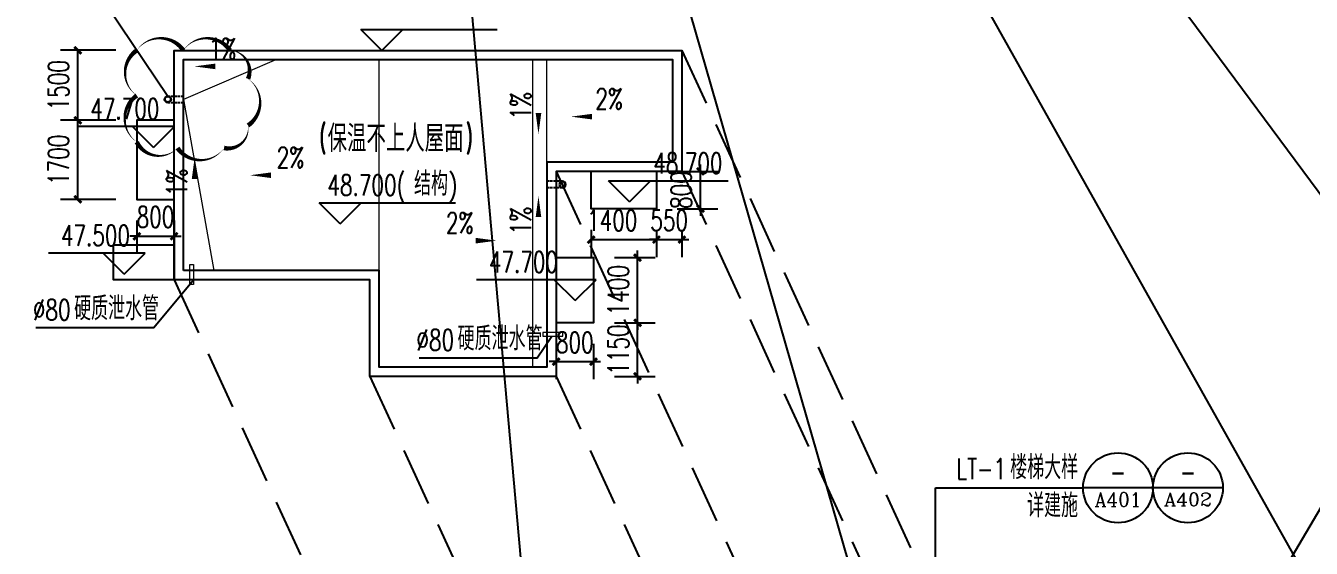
# Model space of a CAD drawing. Extents: x 1738711 to 2346805, y 1189731 to 2516152.
# Drawn here: x 1931595 to 1959184, y 2215257 to 2226476 of the extents above; entities that cross this region are included whole.
import ezdxf
from ezdxf.enums import TextEntityAlignment as Align

# ---------------------------------------------------------------- set-up
doc = ezdxf.new("R2010")
doc.units = 0
doc.header["$LTSCALE"] = 1000
doc.header["$MEASUREMENT"] = 0
doc.linetypes.add('DASH', pattern=[0.35, 0.25, -0.1])
doc.linetypes.add('复件 140224通州运河二期售楼部条件图_t3$0$X-ME SHAFT SH$0$X-B2$0$WATER_LINE', pattern=[0])
for name, color, linetype in [('AR-TEXT', 7, 'Continuous'), ('DIM_ELEV', 3, 'Continuous'), ('DIM_IDEN', 3, 'Continuous'), ('DIM_SYMB', 3, 'Continuous'), ('PUB_DIM', 3, 'Continuous'), ('PUB_TEXT', 7, 'Continuous'), ('WALL', 40, 'Continuous'), ('YS', 6, 'Continuous'), ('修改位置', 6, 'Continuous'), ('看线', 8, 'Continuous')]:
    doc.layers.add(name, color=color, linetype=linetype)
doc.layers.add('屋面水线', color=6, linetype='Continuous', lineweight=15)
doc.styles.add('_TCH_DIM', font='SIMPLEX', dxfattribs={"bigfont": 'GBCBIG'})
doc.styles.add('_TCH_DIM_T3', font='SIMPLEX', dxfattribs={"width": 0.705882, "bigfont": 'GBCBIG'})
doc.styles.add('_TCH_LABEL', font='COMPLEX', dxfattribs={"bigfont": 'GBCBIG'})
doc.styles.get("Standard").update_dxf_attribs({"font": 'gbenor.shx', "bigfont": 'gbcbig.shx'})
doc.dimstyles.new('_TCH_ARCH&&150', dxfattribs={"dimtxt": 446.25, "dimasz": 150, "dimexe": 375, "dimexo": 450, "dimgap": 189.375, "dimtad": 1, "dimdec": 0, "dimzin": 0, "dimdsep": 46, "dimtxsty": '_TCH_DIM_T3', "dimblk": 'ARCHTICK', "dimcen": 0.09, "dimclrt": 7, "dimazin": 2, "dimtfac": 1, "dimtdec": 0, "dimtix": 1, "dimtmove": 2, "dimatfit": 3, "dimfxl": 1, "dimtolj": 1, "dimtzin": 0, "dimarcsym": 0})

# ---------------------------------------------------------------- blocks, each defined once
blk = doc.blocks.new('A$C68B42598')
at = {"layer": 'YS'}
for radius in [70, 60]:
    blk.add_circle((70, 70), radius, dxfattribs=at)
blk = doc.blocks.new('_ArchTick')
at = {"color": 0, "linetype": 'ByBlock', "const_width": 0.4}
blk.add_lwpolyline([(-0.5, -0.5), (0.5, 0.5)], dxfattribs=at)
blk = doc.blocks.new('*D1975')
at = {"layer": 'Defpoints', "color": 0, "transparency": 16777216}
for p in [(1942979, 2220097), (1943779, 2220097), (1943779, 2219265)]:
    blk.add_point(p, dxfattribs=at)
at = {"layer": 'PUB_DIM', "color": 0, "lineweight": -2, "transparency": 16777216}
for p, q in [((1942979, 2219647), (1942979, 2218890)), ((1943779, 2219647), (1943779, 2218890)), ((1942979, 2219265), (1942829, 2219265)), ((1942979, 2219265), (1943779, 2219265)), ((1943779, 2219265), (1943929, 2219265))]:
    blk.add_line(p, q, dxfattribs=at)
at = {"layer": 'PUB_DIM', "color": 0, "lineweight": -2, "transparency": 16777216, "xscale": 150, "yscale": 150, "zscale": 150}
blk.add_blockref('_ArchTick', (1942979, 2219265), dxfattribs=at)
at = {"layer": 'PUB_DIM', "color": 0, "lineweight": -2, "transparency": 16777216, "xscale": 150, "yscale": 150, "zscale": 150, "rotation": 180}
blk.add_blockref('_ArchTick', (1943779, 2219265), dxfattribs=at)
at = {"layer": 'PUB_DIM', "color": 7, "transparency": 16777216, "insert": (1943379, 2219677), "char_height": 446.2, "attachment_point": 5, "style": '_TCH_DIM_T3'}
blk.add_mtext('\\A1;800', dxfattribs=at)
blk = doc.blocks.new('*D1976')
at = {"layer": 'Defpoints', "color": 0, "transparency": 16777216}
for p in [(1943779, 2220097), (1944725, 2220097), (1943779, 2218947)]:
    blk.add_point(p, dxfattribs=at)
at = {"layer": 'PUB_DIM', "color": 0, "lineweight": -2, "transparency": 16777216}
for p, q in [((1944725, 2220097), (1944725, 2220247)), ((1944229, 2220097), (1945100, 2220097)), ((1944725, 2218947), (1944725, 2220097)), ((1944229, 2218947), (1945100, 2218947)), ((1944725, 2218947), (1944725, 2218797))]:
    blk.add_line(p, q, dxfattribs=at)
at = {"layer": 'PUB_DIM', "color": 0, "lineweight": -2, "transparency": 16777216, "xscale": 150, "yscale": 150, "zscale": 150}
for p, rotation in [((1944725, 2220097), 270), ((1944725, 2218947), 90)]:
    blk.add_blockref('_ArchTick', p, dxfattribs=dict(at, rotation=rotation))
at = {"layer": 'PUB_DIM', "color": 7, "transparency": 16777216, "insert": (1944313, 2219522), "char_height": 446.2, "attachment_point": 5, "rotation": 90, "style": '_TCH_DIM_T3'}
blk.add_mtext('\\A1;1150', dxfattribs=at)
blk = doc.blocks.new('*D1977')
at = {"layer": 'Defpoints', "color": 0, "transparency": 16777216}
for p in [(1943779, 2221497), (1944725, 2221497), (1943779, 2220097)]:
    blk.add_point(p, dxfattribs=at)
at = {"layer": 'PUB_DIM', "color": 0, "lineweight": -2, "transparency": 16777216}
for p, q in [((1944725, 2221497), (1944725, 2221647)), ((1944229, 2221497), (1945100, 2221497)), ((1944725, 2220097), (1944725, 2221497)), ((1944229, 2220097), (1945100, 2220097)), ((1944725, 2220097), (1944725, 2219947))]:
    blk.add_line(p, q, dxfattribs=at)
at = {"layer": 'PUB_DIM', "color": 0, "lineweight": -2, "transparency": 16777216, "xscale": 150, "yscale": 150, "zscale": 150}
for p, rotation in [((1944725, 2221497), 270), ((1944725, 2220097), 90)]:
    blk.add_blockref('_ArchTick', p, dxfattribs=dict(at, rotation=rotation))
at = {"layer": 'PUB_DIM', "color": 7, "transparency": 16777216, "insert": (1944313, 2220797), "char_height": 446.2, "attachment_point": 5, "rotation": 90, "style": '_TCH_DIM_T3'}
blk.add_mtext('\\A1;1400', dxfattribs=at)
blk = doc.blocks.new('*D1978')
at = {"layer": 'Defpoints', "color": 0, "transparency": 16777216}
for p in [(1945129, 2223347), (1946075, 2223347), (1945129, 2222547)]:
    blk.add_point(p, dxfattribs=at)
at = {"layer": 'PUB_DIM', "color": 0, "lineweight": -2, "transparency": 16777216}
for p, q in [((1946075, 2223347), (1946075, 2223497)), ((1945579, 2223347), (1946450, 2223347)), ((1946075, 2222547), (1946075, 2223347)), ((1945579, 2222547), (1946450, 2222547)), ((1946075, 2222547), (1946075, 2222397))]:
    blk.add_line(p, q, dxfattribs=at)
at = {"layer": 'PUB_DIM', "color": 0, "lineweight": -2, "transparency": 16777216, "xscale": 150, "yscale": 150, "zscale": 150}
for p, rotation in [((1946075, 2223347), 270), ((1946075, 2222547), 90)]:
    blk.add_blockref('_ArchTick', p, dxfattribs=dict(at, rotation=rotation))
at = {"layer": 'PUB_DIM', "color": 7, "transparency": 16777216, "insert": (1945662, 2222947), "char_height": 446.2, "attachment_point": 5, "rotation": 90, "style": '_TCH_DIM_T3'}
blk.add_mtext('\\A1;800', dxfattribs=at)
blk = doc.blocks.new('*D1979')
at = {"layer": 'Defpoints', "color": 0, "transparency": 16777216}
for p in [(1943729, 2222547), (1945129, 2222547), (1945129, 2221883)]:
    blk.add_point(p, dxfattribs=at)
at = {"layer": 'PUB_DIM', "color": 0, "lineweight": -2, "transparency": 16777216}
for p, q in [((1943729, 2222097), (1943729, 2221508)), ((1945129, 2222097), (1945129, 2221508)), ((1943729, 2221883), (1945129, 2221883))]:
    blk.add_line(p, q, dxfattribs=at)
at = {"layer": 'PUB_DIM', "color": 0, "lineweight": -2, "transparency": 16777216, "xscale": 150, "yscale": 150, "zscale": 150, "rotation": 180}
blk.add_blockref('_ArchTick', (1943729, 2221883), dxfattribs=at)
at = {"layer": 'PUB_DIM', "color": 0, "lineweight": -2, "transparency": 16777216, "xscale": 150, "yscale": 150, "zscale": 150}
blk.add_blockref('_ArchTick', (1945129, 2221883), dxfattribs=at)
at = {"layer": 'PUB_DIM', "color": 7, "transparency": 16777216, "insert": (1944182, 2222295), "char_height": 446.2, "attachment_point": 5, "style": '_TCH_DIM_T3'}
blk.add_mtext('\\A1;1400', dxfattribs=at)
blk = doc.blocks.new('*D1980')
at = {"layer": 'Defpoints', "color": 0, "transparency": 16777216}
for p in [(1945129, 2222547), (1945679, 2222547), (1945679, 2221883)]:
    blk.add_point(p, dxfattribs=at)
at = {"layer": 'PUB_DIM', "color": 0, "lineweight": -2, "transparency": 16777216}
for p, q in [((1945129, 2222097), (1945129, 2221508)), ((1945679, 2222097), (1945679, 2221508)), ((1945129, 2221883), (1944979, 2221883)), ((1945129, 2221883), (1945679, 2221883)), ((1945679, 2221883), (1945829, 2221883))]:
    blk.add_line(p, q, dxfattribs=at)
at = {"layer": 'PUB_DIM', "color": 0, "lineweight": -2, "transparency": 16777216, "xscale": 150, "yscale": 150, "zscale": 150}
blk.add_blockref('_ArchTick', (1945129, 2221883), dxfattribs=at)
at = {"layer": 'PUB_DIM', "color": 0, "lineweight": -2, "transparency": 16777216, "xscale": 150, "yscale": 150, "zscale": 150, "rotation": 180}
blk.add_blockref('_ArchTick', (1945679, 2221883), dxfattribs=at)
at = {"layer": 'PUB_DIM', "color": 7, "transparency": 16777216, "insert": (1945404, 2222295), "char_height": 446.2, "attachment_point": 5, "style": '_TCH_DIM_T3'}
blk.add_mtext('\\A1;550', dxfattribs=at)
blk = doc.blocks.new('*D1981')
at = {"layer": 'Defpoints', "color": 0, "transparency": 16777216}
for p in [(1933979, 2222747), (1934779, 2222747), (1934779, 2221956)]:
    blk.add_point(p, dxfattribs=at)
at = {"layer": 'PUB_DIM', "color": 0, "lineweight": -2, "transparency": 16777216}
for p, q in [((1933979, 2222297), (1933979, 2221581)), ((1934779, 2222297), (1934779, 2221581)), ((1933979, 2221956), (1933829, 2221956)), ((1933979, 2221956), (1934779, 2221956)), ((1934779, 2221956), (1934929, 2221956))]:
    blk.add_line(p, q, dxfattribs=at)
at = {"layer": 'PUB_DIM', "color": 0, "lineweight": -2, "transparency": 16777216, "xscale": 150, "yscale": 150, "zscale": 150}
blk.add_blockref('_ArchTick', (1933979, 2221956), dxfattribs=at)
at = {"layer": 'PUB_DIM', "color": 0, "lineweight": -2, "transparency": 16777216, "xscale": 150, "yscale": 150, "zscale": 150, "rotation": 180}
blk.add_blockref('_ArchTick', (1934779, 2221956), dxfattribs=at)
at = {"layer": 'PUB_DIM', "color": 7, "transparency": 16777216, "insert": (1934379, 2222368), "char_height": 446.2, "attachment_point": 5, "style": '_TCH_DIM_T3'}
blk.add_mtext('\\A1;800', dxfattribs=at)
blk = doc.blocks.new('*D1982')
at = {"layer": 'Defpoints', "color": 0, "transparency": 16777216}
for p in [(1932713, 2224447), (1933979, 2224447), (1933979, 2222747)]:
    blk.add_point(p, dxfattribs=at)
at = {"layer": 'PUB_DIM', "color": 0, "lineweight": -2, "transparency": 16777216}
for p, q in [((1933529, 2224447), (1932338, 2224447)), ((1932713, 2222747), (1932713, 2224447)), ((1933529, 2222747), (1932338, 2222747))]:
    blk.add_line(p, q, dxfattribs=at)
at = {"layer": 'PUB_DIM', "color": 0, "lineweight": -2, "transparency": 16777216, "xscale": 150, "yscale": 150, "zscale": 150}
for p, rotation in [((1932713, 2224447), 90), ((1932713, 2222747), 270)]:
    blk.add_blockref('_ArchTick', p, dxfattribs=dict(at, rotation=rotation))
at = {"layer": 'PUB_DIM', "color": 7, "transparency": 16777216, "insert": (1932300, 2223597), "char_height": 446.2, "attachment_point": 5, "rotation": 90, "style": '_TCH_DIM_T3'}
blk.add_mtext('\\A1;1700', dxfattribs=at)
blk = doc.blocks.new('*D1983')
at = {"layer": 'Defpoints', "color": 0, "transparency": 16777216}
for p in [(1932713, 2225947), (1933979, 2225947), (1933979, 2224447)]:
    blk.add_point(p, dxfattribs=at)
at = {"layer": 'PUB_DIM', "color": 0, "lineweight": -2, "transparency": 16777216}
for p, q in [((1933529, 2225947), (1932338, 2225947)), ((1932713, 2224447), (1932713, 2225947)), ((1933529, 2224447), (1932338, 2224447))]:
    blk.add_line(p, q, dxfattribs=at)
at = {"layer": 'PUB_DIM', "color": 0, "lineweight": -2, "transparency": 16777216, "xscale": 150, "yscale": 150, "zscale": 150}
for p, rotation in [((1932713, 2225947), 90), ((1932713, 2224447), 270)]:
    blk.add_blockref('_ArchTick', p, dxfattribs=dict(at, rotation=rotation))
at = {"layer": 'PUB_DIM', "color": 7, "transparency": 16777216, "insert": (1932300, 2225197), "char_height": 446.2, "attachment_point": 5, "rotation": 90, "style": '_TCH_DIM_T3'}
blk.add_mtext('\\A1;1500', dxfattribs=at)

msp = doc.modelspace()

# ---------------------------------------------------------------- linework, layer by layer
at = {"layer": 'DIM_ELEV'}
for p, q in [((1939237.9, 2225946.9), (1938787.9, 2226396.9)), ((1938787.9, 2226396.9), (1941709.3, 2226396.9)), ((1939237.9, 2225946.9), (1939687.9, 2226396.9)), ((1934788.8, 2224310.1), (1932712.7, 2224310.1)), ((1934338.8, 2223860.1), (1933888.8, 2224310.1)), ((1934338.8, 2223860.1), (1934788.8, 2224310.1)), ((1944549.8, 2222694.7), (1944099.8, 2223144.7)), ((1944099.8, 2223144.7), (1946668.5, 2223144.7)), ((1944549.8, 2222694.7), (1944999.8, 2223144.7)), ((1938344.8, 2222221.9), (1937894.8, 2222671.9)), ((1937894.8, 2222671.9), (1940816.1, 2222671.9)), ((1938344.8, 2222221.9), (1938794.8, 2222671.9)), ((1934157.8, 2221592.3), (1932081.7, 2221592.3)), ((1933707.8, 2221142.3), (1933257.8, 2221592.3)), ((1933707.8, 2221142.3), (1934157.8, 2221592.3)), ((1943835.3, 2221023.5), (1941266.6, 2221023.5)), ((1943385.3, 2220573.5), (1942935.3, 2221023.5)), ((1943385.3, 2220573.5), (1943835.3, 2221023.5))]:
    msp.add_line(p, q, dxfattribs=at)
at = {"layer": 'DIM_IDEN'}
for p, q in [((1951119, 2216555.3), (1954287.4, 2216555.3)), ((1951119, 2204378.7), (1951119, 2216555.3)), ((1955787.4, 2216555.3), (1954287.4, 2216555.3)), ((1957287.4, 2216555.3), (1955787.4, 2216555.3))]:
    msp.add_line(p, q, dxfattribs=at)
for centre in [(1955037.4, 2216555.3), (1956537.4, 2216555.3)]:
    msp.add_circle(centre, 750, dxfattribs=at)
at = {"layer": 'DIM_SYMB'}
for points in [[(1936346.7, 2225602.1, 0, 0, 0), (1935214.1, 2225602.1, 0, 120, 0), (1935664.1, 2225602.1, 0, 0, 0)], [(1942599.1, 2225282.4, 0, 0, 0), (1942599.1, 2224149.9, 0, 120, 0), (1942599.1, 2224599.9, 0, 0, 0)], [(1944908.8, 2224523.4, 0, 0, 0), (1943297.6, 2224523.4, 0, 120, 0), (1943747.6, 2224523.4, 0, 0, 0)], [(1935219, 2222504.3, 0, 0, 0), (1935219, 2223636.8, 0, 120, 0), (1935219, 2223186.8, 0, 0, 0)], [(1938121.2, 2223265.6, 0, 0, 0), (1936409.8, 2223265.6, 0, 120, 0), (1936859.8, 2223265.6, 0, 0, 0)], [(1942599.1, 2221683.2, 0, 0, 0), (1942599.1, 2222815.8, 0, 120, 0), (1942599.1, 2222365.8, 0, 0, 0)], [(1940091.7, 2221861.1, 0, 0, 0), (1941702.9, 2221861.1, 0, 120, 0), (1941252.9, 2221861.1, 0, 0, 0)]]:
    msp.add_lwpolyline(points, format="xyseb", dxfattribs=at)
for points in [[(1931809.6, 2219995.5), (1934341.4, 2219995.5), (1935196.7, 2221021.9)], [(1940040.4, 2219348.8), (1942572.2, 2219348.8), (1942883.8, 2219808.9)]]:
    msp.add_lwpolyline(points, dxfattribs=at)
at = {"layer": 'WALL', "linetype": '复件 140224通州运河二期售楼部条件图_t3$0$X-ME SHAFT SH$0$X-B2$0$WATER_LINE'}
for points in [[(1934778.7, 2221021.9), (1934778.7, 2225946.9), (1945678.7, 2225946.9), (1945678.7, 2223346.9), (1942978.7, 2223346.9), (1942978.7, 2218946.9), (1938978.7, 2218946.9), (1938978.7, 2221021.9)], [(1934978.7, 2221221.9), (1934978.7, 2225746.9), (1945478.7, 2225746.9), (1945478.7, 2223546.9), (1942778.7, 2223546.9), (1942778.7, 2219146.9), (1939178.7, 2219146.9), (1939178.7, 2221221.9)], [(1933478.7, 2221771.9), (1934778.7, 2221771.9), (1934778.7, 2221021.9), (1933478.7, 2221021.9)]]:
    msp.add_lwpolyline(points, close=True, dxfattribs=at)
for points in [[(1934778.7, 2224446.9), (1933978.7, 2224446.9), (1933978.7, 2222746.9), (1934778.7, 2222746.9)], [(1945128.7, 2223346.9), (1945128.7, 2222546.9), (1943728.7, 2222546.9), (1943728.7, 2223346.9)], [(1942978.7, 2221496.9), (1943778.7, 2221496.9), (1943778.7, 2220096.9), (1942978.7, 2220096.9)]]:
    msp.add_lwpolyline(points, dxfattribs=at)
at = {"layer": '修改位置', "ltscale": 0.5}
for q in [(1965584.6, 2203032.4), (1974241.9, 2202782.2)]:
    msp.add_line((1939067.3, 2250297.6), q, dxfattribs=at)
for points in [[(1850065.1, 2271529.1), (1903315.8, 2271529.1), (1934646.6, 2224964.5)], [(1859505.6, 2250297.6), (1939067.3, 2250297.6), (1952642.1, 2203182.2)], [(1939067.3, 2250297.6), (1943113.8, 2204963.8)], [(2019619.9, 2250297.6), (1979503.6, 2250297.6), (1953784.6, 2206619.4)]]:
    msp.add_lwpolyline(points, dxfattribs=at)
msp.add_lwpolyline([(1933978.7, 2225946.9, 0, 100, -0.5205671), (1934978.7, 2225946.9, 0, 100, -0.5205671), (1935978.7, 2225946.9, 0, 100, -0.5205671), (1936366.5, 2225334.7, 0, 100, -0.5205671), (1936366.5, 2224334.7, 0, 100, -0.5205671), (1935851.2, 2223850, 0, 100, -0.5205671), (1934851.2, 2223850, 0, 100, -0.5205671), (1933978.7, 2223977.5, 0, 100, -0.5205671), (1933978.7, 2224977.5, 0, 100, -0.5205671)], format="xyseb", close=True, dxfattribs=at)
at = {"layer": '屋面水线'}
for p, q in [((1939178.7, 2221221.9), (1939178.7, 2225746.9)), ((1942478.7, 2219146.9), (1942478.7, 2225746.9)), ((1942778.7, 2223546.9), (1942778.7, 2225746.9))]:
    msp.add_line(p, q, dxfattribs=at)
msp.add_lwpolyline([(1936976.9, 2225746.9), (1934978.7, 2224894.5), (1935630.7, 2221221.9)], dxfattribs=at)
for points in [[(1935118.2, 2220919.4), (1935118.2, 2221350), (1935196.7, 2221350), (1935196.7, 2220919.4)], [(1943123.2, 2219887.5), (1942692.6, 2219887.5), (1942692.6, 2219808.9), (1943123.2, 2219808.9)]]:
    msp.add_lwpolyline(points, close=True, dxfattribs=at)
at = {"layer": '看线', "linetype": 'DASH', "ltscale": 5}
for p, q in [((1945678.7, 2225946.9), (1955084.6, 2205459.1)), ((1942978.7, 2223346.9), (1952384.6, 2202859.1)), ((1945678.7, 2223346.9), (1955084.6, 2202859.1)), ((1934778.7, 2221021.9), (1944184.6, 2200534.1)), ((1938978.7, 2218946.9), (1948384.6, 2198459.1)), ((1942978.7, 2218946.9), (1952384.6, 2198459.1))]:
    msp.add_line(p, q, dxfattribs=at)
at = {"layer": '看线', "linetype": 'DASH', "ltscale": 0.2}
for p, q in [((1934644.5, 2224964.5), (1934978.7, 2224964.5)), ((1934644.5, 2224824.5), (1934978.7, 2224824.5)), ((1943113, 2223135.9), (1942778.7, 2223135.9)), ((1943113, 2222995.9), (1942778.7, 2222995.9))]:
    msp.add_line(p, q, dxfattribs=at)

# ---------------------------------------------------------------- block references
at = {"layer": 'YS'}
msp.add_blockref('A$C68B42598', (1934574.5, 2224824.5), dxfattribs=at)
at = {"layer": 'YS', "xscale": -1}
msp.add_blockref('A$C68B42598', (1943182.9, 2222995.9), dxfattribs=at)

# ---------------------------------------------------------------- texts
at = {"layer": 'AR-TEXT'}
for s, height, p in [('(', 600, (1937874.5, 2223763.7)), ('保温不上人屋面', 578.72, (1938074.5, 2223763.7)), (')', 600, (1941023.4, 2223763.7))]:
    msp.add_text(s, height=height, dxfattribs=at).set_placement(p)
at = {"layer": 'PUB_TEXT', "color": 7, "style": '_TCH_DIM', "width": 0.705882}
for s, height, p in [('1%%%', 446.25, (1935525.4, 2225759.6)), ('2%%%', 446.25, (1943818.2, 2224680.9)), ('47.700', 446.25, (1932979.7, 2224467.6)), ('2%%%', 446.25, (1936980.5, 2223423.1)), ('48.700', 446.25, (1945063.5, 2223302.2)), ('48.700(', 446.25, (1938068.9, 2222829.4)), (')', 446.2, (1940666.1, 2222829.4)), ('2%%%', 446.25, (1940612.3, 2222018.6)), ('47.500', 446.25, (1932348.7, 2221749.8)), ('47.700', 446.25, (1941533.6, 2221181)), ('%%c80', 446.25, (1931747.7, 2220153)), ('%%c80', 446.25, (1939978.6, 2219506.3)), ('LT-1', 446.25, (1951567.4, 2216740.7))]:
    msp.add_text(s, height=height, dxfattribs=at).set_placement(p)
for p in [(1942441.6, 2224461.1), (1935061.5, 2222815.6), (1942441.6, 2221994.5)]:
    msp.add_text('1%%%', height=446.25, rotation=90, dxfattribs=at).set_placement(p)
at = {"layer": 'PUB_TEXT', "color": 7, "style": '_TCH_DIM'}
for s, p in [('结构', (1939928.9, 2222829.4)), ('硬质泄水管', (1932632.7, 2220153)), ('硬质泄水管', (1940863.6, 2219506.3)), ('楼梯大样', (1952722.4, 2216740.7)), ('详建施', (1953085.5, 2215923.1))]:
    msp.add_text(s, height=506.38, dxfattribs=at).set_placement(p)
at = {"layer": 'PUB_TEXT', "color": 7, "style": '_TCH_LABEL', "width": 0.777778}
for p, p2 in [((1954863.4, 2216638.3), (1955211.4, 2216638.3)), ((1956363.4, 2216638.3), (1956711.4, 2216638.3))]:
    msp.add_text('-', height=522, dxfattribs=at).set_placement(p, p2, align=Align.FIT)
at = {"layer": 'PUB_TEXT', "color": 7, "style": '_TCH_LABEL'}
for s, height, p, p2 in [('A401', 297.49, (1954534.5, 2216154.2), (1955540.3, 2216154.2)), ('A402', 283.33, (1956024.7, 2216166.3), (1957050.1, 2216166.3))]:
    msp.add_text(s, height=height, dxfattribs=at).set_placement(p, p2, align=Align.FIT)

# ---------------------------------------------------------------- dimensions: what is measured, and where the dimension line sits
at = {"layer": 'PUB_DIM'}
for p1, p2, distance, picture, middle in [((1933978.7, 2224446.9), (1933978.7, 2225946.9), 1266, '*D1983', (1932300.2, 2225196.9)), ((1933978.7, 2222746.9), (1933978.7, 2224446.9), 1266, '*D1982', (1932300.2, 2223596.9)), ((1945128.7, 2222546.9), (1945128.7, 2223346.9), -946.2, '*D1978', (1945662.4, 2222946.9)), ((1933978.7, 2222746.9), (1934778.7, 2222746.9), -791, '*D1981', (1934378.7, 2222368.4)), ((1945128.7, 2222546.9), (1945678.7, 2222546.9), -664, '*D1980', (1945403.7, 2222295.4)), ((1943778.7, 2220096.9), (1943778.7, 2221496.9), -946.5, '*D1977', (1944312.7, 2220796.9)), ((1943778.7, 2218946.9), (1943778.7, 2220096.9), -946.5, '*D1976', (1944312.7, 2219521.9)), ((1942978.7, 2220096.9), (1943778.7, 2220096.9), -832.2, '*D1975', (1943378.7, 2219677.3))]:
    dim = msp.add_aligned_dim(p1=p1, p2=p2, distance=distance, dimstyle='_TCH_ARCH&&150', dxfattribs=at)
    dim.commit()
    dim.dimension.update_dxf_attribs({"geometry": picture, "text_midpoint": middle})
dim = msp.add_linear_dim(base=(1945128.7, 2221882.9), p1=(1943728.7, 2222546.9), p2=(1945128.7, 2222546.9), angle=0, dimstyle='_TCH_ARCH&&150', dxfattribs=at)
dim.commit()
dim.dimension.update_dxf_attribs({"geometry": '*D1979', "text_midpoint": (1944182.2, 2222295.4), "dimtype": 129})

doc.saveas('drawing.dxf')
